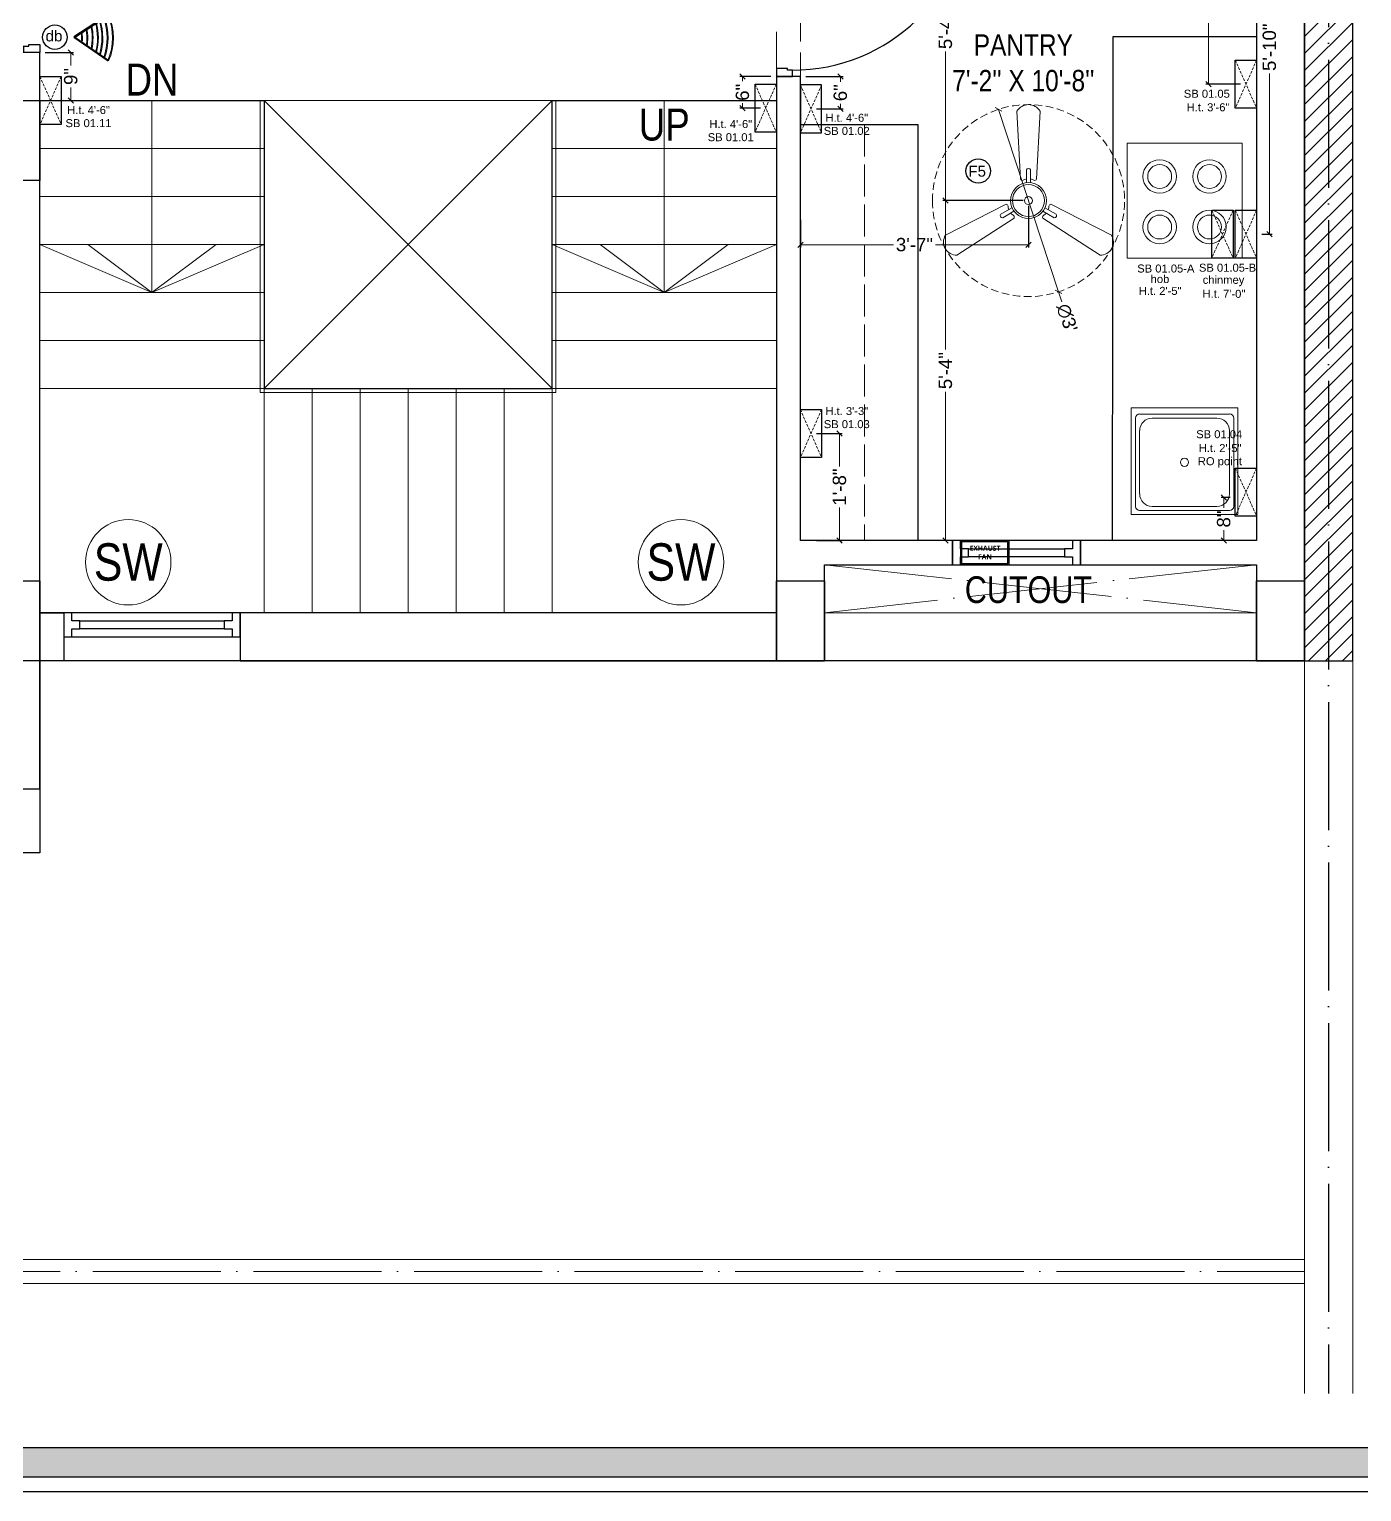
# Model space of a CAD drawing. Header units: millimetres. Extents: x 56222 to 3066687, y -650199 to -121287.
# Drawn here: x 131036.7 to 131286.4, y -182937 to -182662.8 of the extents above; entities that cross this region are included whole.
import ezdxf

# ---------------------------------------------------------------- set-up
doc = ezdxf.new("R2010")
doc.units = ezdxf.units.MM
doc.header["$MEASUREMENT"] = 0
doc.header["$PDMODE"] = 35
for name, pattern in [('ACAD_ISO02W100', [15, 12, -3]), ('ACAD_ISO04W100', [30, 24, -3, 0, -3]), ('DASHED', [0.75, 0.5, -0.25]), ('DASHED2', [0.375, 0.25, -0.125])]:
    doc.linetypes.add(name, pattern=pattern)
doc.layers.get('Defpoints').update_dxf_attribs({"color": 220})
for name, color, linetype, lineweight in [('$TD_AUDIT_GENERATED_(A0BDF17)', 32, 'Continuous', 30), ('COLUMN', 1, 'Continuous', 30), ('dim05', 1, 'Continuous', 13), ('el', 7, 'Continuous', 20), ('ELEC-wires', 1, 'DASHED2', 13), ('Electrical', 84, 'Continuous', 30), ('FIRST FLOOR', 7, 'Continuous', 9), ('FIRST FLOOR ( TEXT )', 7, 'Continuous', 9), ('FIRST FLOOR_( PLine )_', 251, 'Continuous', 30), ('FIRST FLOOR_( STAIR )', 251, 'Continuous', 9), ('FURNITURE', 32, 'Continuous', 9), ('GROUND FLOOR', 7, 'Continuous', 9), ('GROUND FLOOR  ( DIM )', 7, 'Continuous', 9), ('GROUND FLOOR  ( HATCH )', 251, 'Continuous', 9), ('NAME PLATE', 7, 'Continuous', 25), ('wall', 7, 'Continuous', 30), ('X_PLOT', 1, 'Continuous', 9), ('XX~SLAB ( BEAM )~ ( DIM )', 7, 'Continuous', 9)]:
    doc.layers.add(name, color=color, linetype=linetype, lineweight=lineweight)
for name, color, linetype in [('AR DOOR', 40, 'Continuous'), ('AR ELE-5', 134, 'Continuous'), ('Labels and Texts', 8, 'Continuous'), ('str coll', 6, 'Continuous')]:
    doc.layers.add(name, color=color, linetype=linetype)
doc.layers.add('XX~SLAB ( PLINE )', color=251, linetype='Continuous', plot=False)
doc.styles.add('Arial', font='arial.ttf')
doc.styles.add("Cn_BT_0'-0", font='swissc.ttf')
doc.styles.add('Cn_BT_7', font='swissc.ttf', dxfattribs={"height": 7})
doc.styles.add('KATHA', font='swissc.ttf')
doc.styles.get("Standard").update_dxf_attribs({"font": 'arial.ttf', "height": 6})
doc.dimstyles.new('ISO-25', dxfattribs={"dimtxt": 2.5, "dimasz": 1, "dimexe": 0.5, "dimexo": 1, "dimtad": 0, "dimdec": 1, "dimlunit": 4, "dimtxsty": 'Standard', "dimblk": 'OBLIQUE', "dimcen": 2.5, "dimclrd": 1, "dimclre": 1, "dimclrt": 5, "dimadec": 0, "dimazin": 0, "dimtfac": 1, "dimtdec": 1, "dimtmove": 0, "dimatfit": 3, "dimfxl": 1, "dimlwd": -1, "dimarcsym": 0})

# ---------------------------------------------------------------- blocks, each defined once
blk = doc.blocks.new('LAYOUT FILE')
at = {"layer": 'NAME PLATE', "true_color": 0xd39e00}
h = blk.add_hatch(color=42, dxfattribs=at)
h.paths.add_polyline_path([(3346889.83, -513806.18), (3346889.83, -514260.7), (3347535.56, -514260.7), (3347535.56, -513806.18)])
h.paths.add_polyline_path([(3346894.36, -513810.71), (3347531.03, -513810.71), (3347531.03, -514256.17), (3346894.36, -514256.17)], flags=16)
at = {"layer": 'NAME PLATE', "color": 42, "true_color": 0xd39e00}
for points in [[(3346887.56, -513803.91), (3347537.83, -513803.91), (3347537.83, -514262.96), (3346887.56, -514262.96)], [(3346889.83, -513806.18), (3347535.56, -513806.18), (3347535.56, -514260.7), (3346889.83, -514260.7)], [(3346894.36, -513810.71), (3347531.03, -513810.71), (3347531.03, -514256.17), (3346894.36, -514256.17)]]:
    blk.add_lwpolyline(points, close=True, dxfattribs=at)
blk = doc.blocks.new('*U18')
for points in [[(0, 0), (0, 1120), (-30, 1120), (-30, 0)], [(40, 0), (0, 0), (0, -30), (-10, -30), (-10, -100), (40, -100)], [(-1160, 0), (-1120, 0), (-1120, -30), (-1110, -30), (-1110, -100), (-1160, -100)]]:
    blk.add_lwpolyline(points, close=True)
at = {"layer": 'AR ELE-5', "linetype": 'ByBlock', "ltscale": 15}
blk.add_arc((1.6, -0.7), 1121.6, 92.37301, 179.96526, dxfattribs=at)
blk = doc.blocks.new('*U19')
for points in [[(-1160, 0), (-1120, 0), (-1120, 30), (-1110, 30), (-1110, 100), (-1160, 100)], [(40, 0), (0, 0), (0, 30), (-10, 30), (-10, 100), (40, 100)], [(0, 0), (0, -1120), (-30, -1120), (-30, 0)]]:
    blk.add_lwpolyline(points, close=True)
at = {"layer": 'AR ELE-5', "linetype": 'ByBlock', "ltscale": 15}
blk.add_arc((1.6, 0.7), 1121.6, 180.03474, 267.62699, dxfattribs=at)
blk = doc.blocks.new("SINK 20'' X 20''")
at = {"layer": 'FURNITURE'}
for p, q in [((3351628.98, -518299.55), (3351628.98, -518283)), ((3351629.75, -518282.23), (3351646.6, -518282.23)), ((3351632.08, -518283), (3351644.24, -518283)), ((3351647.38, -518283), (3351647.38, -518299.55)), ((3351629.75, -518297.22), (3351629.75, -518285.33)), ((3351646.57, -518285.33), (3351646.57, -518297.22)), ((3351646.6, -518300.32), (3351629.75, -518300.32)), ((3351644.24, -518299.55), (3351632.08, -518299.55))]:
    blk.add_line(p, q, dxfattribs=at)
blk.add_lwpolyline([(3351648.16, -518281.09), (3351628.16, -518281.09), (3351628.16, -518301.09), (3351648.16, -518301.09)], close=True, dxfattribs=at)
blk.add_circle((3351638.16, -518291.28), 0.762, dxfattribs=at)
for centre, radius, start, end in [((3351629.75, -518283), 0.775, 90, 180), ((3351632.08, -518285.33), 2.32, 90, 180), ((3351644.24, -518285.33), 2.32, 0, 90), ((3351646.6, -518283), 0.775, 0, 90), ((3351632.08, -518297.22), 2.32, 180, 270), ((3351644.24, -518297.22), 2.32, 270, 0), ((3351629.75, -518299.55), 0.775, 180, 270), ((3351646.6, -518299.55), 0.775, 270, 0)]:
    blk.add_arc(centre, radius, start, end, dxfattribs=at)
blk = doc.blocks.new('sf sfs')
at = {"layer": 'FURNITURE'}
blk.add_line((3348685.97, -514612.12), (3348664.42, -514612.12), dxfattribs=at)
blk.add_lwpolyline([(3348664.42, -514612.12), (3348664.42, -514590.57), (3348685.97, -514590.57), (3348685.97, -514612.12)], dxfattribs=at)
for centre, radius in [((3348670.49, -514596.83), 3.14), ((3348670.49, -514596.83), 2.24), ((3348679.82, -514596.83), 3.14), ((3348679.82, -514596.83), 2.24), ((3348670.49, -514606.3), 3.14), ((3348670.49, -514606.3), 2.24), ((3348679.82, -514606.3), 3.14), ((3348679.82, -514606.3), 2.24)]:
    blk.add_circle(centre, radius, dxfattribs=at)
blk = doc.blocks.new('6616')
at = {"color": 242, "linetype": 'DASHED', "true_color": 0xcd2027}
for p, q in [((386784.79, -36915.77), (386775.78, -36911.78)), ((386784.79, -36911.78), (386775.78, -36915.77))]:
    blk.add_line(p, q, dxfattribs=at)
at = {"layer": 'ELEC-wires', "color": 5, "linetype": 'ByBlock', "lineweight": 30, "ltscale": 4}
blk.add_lwpolyline([(386775.78, -36911.78), (386784.79, -36911.78), (386784.79, -36915.77), (386775.78, -36915.77)], close=True, dxfattribs=at)
blk = doc.blocks.new('_Oblique')
at = {"layer": 'wall', "color": 0, "lineweight": -2}
blk.add_line((-0.5, -0.5), (0.5, 0.5), dxfattribs=at)
blk = doc.blocks.new('*D222')
at = {"layer": 'Defpoints', "color": 0, "lineweight": 30, "transparency": 16777216}
for p in [(131266.66, -182631.18), (131266.66, -182701.22), (131269.06, -182701.22)]:
    blk.add_point(p, dxfattribs=at)
at = {"layer": 'dim05', "color": 1, "linetype": 'Continuous', "lineweight": -2, "transparency": 16777216}
for p, q in [((131267.66, -182631.18), (131269.56, -182631.18)), ((131267.66, -182701.22), (131269.56, -182701.22))]:
    blk.add_line(p, q, dxfattribs=at)
at = {"layer": 'dim05', "color": 1, "linetype": 'Continuous', "transparency": 16777216}
for p, q in [((131269.06, -182631.18), (131269.06, -182661.28)), ((131269.06, -182701.22), (131269.06, -182671.12))]:
    blk.add_line(p, q, dxfattribs=at)
at = {"layer": 'dim05', "color": 1, "transparency": 16777216}
for p, rotation in [((131269.06, -182631.18), 90), ((131269.06, -182701.22), 270)]:
    blk.add_blockref('_Oblique', p, dxfattribs=dict(at, rotation=rotation))
at = {"layer": 'dim05', "color": 5, "lineweight": 25, "transparency": 16777216, "insert": (131269.06, -182666.2), "char_height": 2.5, "attachment_point": 5, "rotation": 90, "style": 'Arial'}
blk.add_mtext('5\'-10"', dxfattribs=at)
blk = doc.blocks.new('*D223')
at = {"layer": 'Defpoints', "color": 0, "lineweight": 30, "transparency": 16777216}
for p in [(131262.68, -182750.57), (131260.5, -182758.68), (131262.68, -182758.68)]:
    blk.add_point(p, dxfattribs=at)
at = {"layer": 'dim05', "color": 1, "linetype": 'Continuous', "lineweight": -2, "transparency": 16777216}
for p, q in [((131261.68, -182750.57), (131260, -182750.57)), ((131261.68, -182758.68), (131260, -182758.68))]:
    blk.add_line(p, q, dxfattribs=at)
at = {"layer": 'dim05', "color": 1, "linetype": 'Continuous', "transparency": 16777216}
for p, q in [((131260.5, -182750.57), (131260.5, -182752.56)), ((131260.5, -182758.68), (131260.5, -182756.69))]:
    blk.add_line(p, q, dxfattribs=at)
at = {"layer": 'dim05', "color": 1, "transparency": 16777216}
for p, rotation in [((131260.5, -182750.57), 90), ((131260.5, -182758.68), 270)]:
    blk.add_blockref('_Oblique', p, dxfattribs=dict(at, rotation=rotation))
at = {"layer": 'dim05', "color": 5, "lineweight": 25, "transparency": 16777216, "insert": (131260.5, -182754.63), "char_height": 2.5, "attachment_point": 5, "rotation": 90, "style": 'Arial'}
blk.add_mtext('8"', dxfattribs=at)
blk = doc.blocks.new('A$C1B9B2090')
at = {"layer": 'Electrical', "ltscale": 10}
blk.add_line((0, 4.97), (10.08, 4.97), dxfattribs=at)
at = {"layer": 'Electrical', "ltscale": 2}
for points in [[(0, 0), (10.08, 0), (10.08, 4.97), (0, 4.97)], [(0.25, 0.25), (9.83, 0.25), (9.83, 4.72), (0.25, 4.72)]]:
    blk.add_lwpolyline(points, close=True, dxfattribs=at)
at = {"layer": 'Electrical', "ltscale": 2, "insert": (1.5, 3.92), "char_height": 1.05, "width": 7.1646, "attachment_point": 1}
blk.add_mtext('\\pxqc;{\\fMalgun Gothic|b1|i0|c0|p34;\\W5.565;\\C0;\\W1;EXHAUST \\P\\W7.7995;\\W1;FAN}', dxfattribs=at)
blk = doc.blocks.new('*D224')
at = {"layer": 'Defpoints', "color": 0, "lineweight": 30, "transparency": 16777216}
for p in [(131183.16, -182738.59), (131183.16, -182758.68), (131188.49, -182758.68)]:
    blk.add_point(p, dxfattribs=at)
at = {"layer": 'dim05', "color": 1, "linetype": 'Continuous', "lineweight": -2, "transparency": 16777216}
for p, q in [((131184.16, -182738.59), (131188.99, -182738.59)), ((131184.16, -182758.68), (131188.99, -182758.68))]:
    blk.add_line(p, q, dxfattribs=at)
at = {"layer": 'dim05', "color": 1, "linetype": 'Continuous', "transparency": 16777216}
for p, q in [((131188.49, -182738.59), (131188.49, -182744.81)), ((131188.49, -182758.68), (131188.49, -182752.47))]:
    blk.add_line(p, q, dxfattribs=at)
at = {"layer": 'dim05', "color": 1, "transparency": 16777216}
for p, rotation in [((131188.49, -182738.59), 90), ((131188.49, -182758.68), 270)]:
    blk.add_blockref('_Oblique', p, dxfattribs=dict(at, rotation=rotation))
at = {"layer": 'dim05', "color": 5, "lineweight": 25, "transparency": 16777216, "insert": (131188.49, -182748.64), "char_height": 2.5, "attachment_point": 5, "rotation": 90, "style": 'Arial'}
blk.add_mtext('1\'-8"', dxfattribs=at)
blk = doc.blocks.new('*D193')
at = {"layer": 'Defpoints', "color": 0, "lineweight": 30, "transparency": 16777216}
for p in [(131038.66, -182667.18), (131040.66, -182676.18), (131044.44, -182676.18)]:
    blk.add_point(p, dxfattribs=at)
at = {"layer": 'dim05', "color": 1, "linetype": 'Continuous', "lineweight": -2, "transparency": 16777216}
for p, q in [((131039.66, -182667.18), (131044.94, -182667.18)), ((131041.66, -182676.18), (131044.94, -182676.18))]:
    blk.add_line(p, q, dxfattribs=at)
at = {"layer": 'dim05', "color": 1, "linetype": 'Continuous', "transparency": 16777216}
for p, q in [((131044.44, -182667.18), (131044.44, -182669.62)), ((131044.44, -182676.18), (131044.44, -182673.75))]:
    blk.add_line(p, q, dxfattribs=at)
at = {"layer": 'dim05', "color": 1, "transparency": 16777216}
for p, rotation in [((131044.44, -182667.18), 90), ((131044.44, -182676.18), 270)]:
    blk.add_blockref('_Oblique', p, dxfattribs=dict(at, rotation=rotation))
at = {"layer": 'dim05', "color": 5, "lineweight": 25, "transparency": 16777216, "insert": (131044.44, -182671.68), "char_height": 2.5, "attachment_point": 5, "rotation": 90, "style": 'Arial'}
blk.add_mtext('9"', dxfattribs=at)
blk = doc.blocks.new('*D200')
at = {"layer": 'Defpoints', "color": 0, "lineweight": 30, "transparency": 16777216}
for p in [(131176.66, -182671.68), (131170.31, -182677.59), (131174.67, -182677.59)]:
    blk.add_point(p, dxfattribs=at)
at = {"layer": 'dim05', "color": 1, "linetype": 'Continuous', "lineweight": -2, "transparency": 16777216}
for p, q in [((131175.66, -182671.68), (131169.81, -182671.68)), ((131173.67, -182677.59), (131169.81, -182677.59))]:
    blk.add_line(p, q, dxfattribs=at)
at = {"layer": 'dim05', "color": 1, "linetype": 'Continuous', "transparency": 16777216}
for p, q in [((131170.31, -182671.68), (131170.31, -182672.57)), ((131170.31, -182677.59), (131170.31, -182676.7))]:
    blk.add_line(p, q, dxfattribs=at)
at = {"layer": 'dim05', "color": 1, "transparency": 16777216}
for p, rotation in [((131170.31, -182671.68), 90), ((131170.31, -182677.59), 270)]:
    blk.add_blockref('_Oblique', p, dxfattribs=dict(at, rotation=rotation))
at = {"layer": 'dim05', "color": 5, "lineweight": 25, "transparency": 16777216, "insert": (131170.31, -182674.64), "char_height": 2.5, "attachment_point": 5, "rotation": 90, "style": 'Arial'}
blk.add_mtext('6"', dxfattribs=at)
blk = doc.blocks.new('*D201')
at = {"layer": 'Defpoints', "color": 0, "lineweight": 30, "transparency": 16777216}
for p in [(131181.16, -182671.68), (131183.16, -182677.75), (131188.66, -182677.75)]:
    blk.add_point(p, dxfattribs=at)
at = {"layer": 'dim05', "color": 1, "linetype": 'Continuous', "lineweight": -2, "transparency": 16777216}
for p, q in [((131182.16, -182671.68), (131189.16, -182671.68)), ((131184.16, -182677.75), (131189.16, -182677.75))]:
    blk.add_line(p, q, dxfattribs=at)
at = {"layer": 'dim05', "color": 1, "linetype": 'Continuous', "transparency": 16777216}
for p, q in [((131188.66, -182671.68), (131188.66, -182672.65)), ((131188.66, -182677.75), (131188.66, -182676.79))]:
    blk.add_line(p, q, dxfattribs=at)
at = {"layer": 'dim05', "color": 1, "transparency": 16777216}
for p, rotation in [((131188.66, -182671.68), 90), ((131188.66, -182677.75), 270)]:
    blk.add_blockref('_Oblique', p, dxfattribs=dict(at, rotation=rotation))
at = {"layer": 'dim05', "color": 5, "lineweight": 25, "transparency": 16777216, "insert": (131188.66, -182674.72), "char_height": 2.5, "attachment_point": 5, "rotation": 90, "style": 'Arial'}
blk.add_mtext('6"', dxfattribs=at)
blk = doc.blocks.new('*D202')
at = {"layer": 'Defpoints', "color": 0, "lineweight": 30, "transparency": 16777216}
for p in [(131257.64, -182631.18), (131264.84, -182631.18), (131264.67, -182673.1)]:
    blk.add_point(p, dxfattribs=at)
at = {"layer": 'dim05', "color": 1, "linetype": 'Continuous', "lineweight": -2, "transparency": 16777216}
for p, q in [((131263.84, -182631.18), (131257.14, -182631.18)), ((131263.67, -182673.1), (131257.14, -182673.1))]:
    blk.add_line(p, q, dxfattribs=at)
at = {"layer": 'dim05', "color": 1, "linetype": 'Continuous', "transparency": 16777216}
for p, q in [((131257.64, -182631.18), (131257.64, -182648.2)), ((131257.64, -182673.1), (131257.64, -182656.09))]:
    blk.add_line(p, q, dxfattribs=at)
at = {"layer": 'dim05', "color": 1, "transparency": 16777216}
for p, rotation in [((131257.64, -182631.18), 90), ((131257.64, -182673.1), 270)]:
    blk.add_blockref('_Oblique', p, dxfattribs=dict(at, rotation=rotation))
at = {"layer": 'dim05', "color": 5, "lineweight": 25, "transparency": 16777216, "insert": (131257.64, -182652.14), "char_height": 2.5, "attachment_point": 5, "rotation": 90, "style": 'Arial'}
blk.add_mtext('3\'-6"', dxfattribs=at)
blk = doc.blocks.new('WIFI')
at = {"layer": '$TD_AUDIT_GENERATED_(A0BDF17)', "lineweight": 13, "true_color": 0xc7c8ca}
h = blk.add_hatch(color=9, dxfattribs=at)
h.dxf.hatch_style = 1
h.paths.add_polyline_path([(3320075.15, -510037.5), (3320075.24, -510037.64, -0.206837), (3320083.72, -510037.64), (3320083.82, -510037.5, 0.208331)])
h.paths.add_polyline_path([(3320075.66, -510038.29), (3320075.76, -510038.44, -0.179121), (3320083.18, -510038.42), (3320083.28, -510038.28, 0.181041)])
h.paths.add_polyline_path([(3320076.19, -510039.11), (3320076.29, -510039.25, -0.151306), (3320082.61, -510039.23), (3320082.71, -510039.09, 0.153663)])
h.paths.add_polyline_path([(3320076.65, -510039.81), (3320076.74, -510039.95, -0.127939), (3320082.13, -510039.93), (3320082.23, -510039.78, 0.130675)])
h.paths.add_polyline_path([(3320077.21, -510040.67), (3320077.31, -510040.82, -0.099586), (3320081.53, -510040.79), (3320081.63, -510040.64, 0.102799)])
h.paths.add_polyline_path([(3320077.79, -510041.56), (3320077.89, -510041.71, -0.070714), (3320080.9, -510041.69), (3320081.01, -510041.54, 0.074439)])
h.paths.add_polyline_path([(3320080.36, -510042.46, 0.045415), (3320078.39, -510042.48), (3320078.5, -510042.64, -0.041129), (3320080.25, -510042.62)])
at = {"layer": '$TD_AUDIT_GENERATED_(A0BDF17)', "color": 5, "lineweight": 53}
for q in [(3320075.15, -510037.5), (3320083.82, -510037.5)]:
    blk.add_line((3320079.34, -510043.93), q, dxfattribs=at)
at = {"layer": '$TD_AUDIT_GENERATED_(A0BDF17)', "lineweight": 13}
for centre, radius, start, end in [((3320079.48, -510047.46), 10.86, 66.4636, 113.5364), ((3320079.48, -510048.46), 10.86, 69.5551, 110.602), ((3320079.48, -510048.46), 10.69, 69.7839, 110.4045), ((3320079.48, -510049.45), 10.86, 72.6901, 107.6338), ((3320079.48, -510049.45), 10.69, 72.9716, 107.3874), ((3320079.48, -510050.29), 10.86, 75.3462, 105.1259), ((3320079.48, -510051.29), 10.86, 78.5929, 102.0702), ((3320079.48, -510051.29), 10.69, 78.9794, 101.7278), ((3320079.48, -510052.28), 10.86, 81.9217, 98.9505), ((3320079.48, -510052.28), 10.69, 82.3715, 98.5509), ((3320079.48, -510053.28), 10.86, 85.3513, 95.7524), ((3320079.48, -510053.28), 10.69, 85.8705, 95.2913)]:
    blk.add_arc(centre, radius, start, end, dxfattribs=at)
at = {"layer": '$TD_AUDIT_GENERATED_(A0BDF17)', "color": 252, "lineweight": 13, "true_color": 0x939598}
blk.add_arc((3320079.48, -510047.46), 10.69, 66.6419, 113.3863, dxfattribs=at)
at = {"layer": 'Labels and Texts', "lineweight": 13}
blk.add_arc((3320079.48, -510050.29), 10.69, 75.6739, 104.837, dxfattribs=at)
blk = doc.blocks.new('fan')
at = {"layer": 'Electrical', "lineweight": 15, "ltscale": 20}
for p, q in [((3300835.29, -509900.78), (3300836.47, -509923.43)), ((3300841.81, -509923.43), (3300842.99, -509900.78)), ((3300838.47, -509924.57), (3300838.47, -509920.25)), ((3300839.81, -509920.28), (3300839.81, -509924.57)), ((3300831.66, -509931.77), (3300811.45, -509942.07)), ((3300829.93, -509935.08), (3300833.64, -509932.93)), ((3300834.31, -509934.09), (3300830.57, -509936.25)), ((3300847.68, -509936.23), (3300843.97, -509934.09)), ((3300844.64, -509932.93), (3300848.38, -509935.09)), ((3300866.83, -509942.07), (3300846.62, -509931.77)), ((3300815.3, -509948.74), (3300834.33, -509936.39)), ((3300843.95, -509936.39), (3300862.98, -509948.74))]:
    blk.add_line(p, q, dxfattribs=at)
at = {"layer": 'Electrical', "linetype": 'DASHED', "lineweight": 15, "ltscale": 5}
blk.add_circle((3300839.14, -509930.53), 32, dxfattribs=at)
at = {"layer": 'Electrical', "lineweight": 15, "ltscale": 20}
for centre, major_axis, start_param, end_param in [((3300839.14, -509902.94), (3.12, 3.12), -0.272136, 1.842967), ((3300839.13, -509920.5), (0.501, 0.501), -0.465536, 1.983618), ((3300839.14, -509930.53), (4.24, -4.24), 3.14161, 9.424795), ((3300839.14, -509930.53), (3.77, -3.77), 1.749190548672175e-05, 6.283202799085073), ((3300837.1, -509923.08), (0.51, 0.51), 2.863014, 4.257784), ((3300839.14, -509926.42), (2.27, -2.27), 2.565057, 2.951308), ((3300839.14, -509926.42), (2.27, 2.27), 0.19032, 0.57657), ((3300841.18, -509923.08), (0.51, -0.51), 5.167028, 6.561799), ((3300839.14, -509930.53), (0.943, 0.943), 1.570814, 7.853999), ((3300830.46, -509935.55), (0.501, -0.501), 3.199655, 5.648809), ((3300831.67, -509932.49), (0.51, -0.51), 0.978238, 2.373008), ((3300835.59, -509932.58), (2.27, -2.27), 3.855511, 4.241762), ((3300835.59, -509932.58), (2.27, -2.27), 4.659452, 5.045703), ((3300842.69, -509932.58), (2.27, 2.27), 4.37911, 4.765361), ((3300842.69, -509932.58), (2.27, 2.27), 5.183051, 5.569301), ((3300846.61, -509932.49), (0.51, -0.51), 2.339416, 3.734186), ((3300847.83, -509935.54), (0.501, 0.501), 3.723254, 6.172408), ((3300833.71, -509936.02), (0.51, 0.51), -1.325776, 0.068994), ((3300844.57, -509936.02), (0.51, -0.51), 3.072633, 4.467404), ((3300815.25, -509944.32), (3.12, -3.12), 3.393055, 5.508159), ((3300863.03, -509944.32), (3.12, -3.12), 5.48745, 7.602554)]:
    blk.add_ellipse(centre, major_axis=major_axis, ratio=1, start_param=start_param, end_param=end_param, dxfattribs=at)
blk = doc.blocks.new('*D207')
at = {"layer": 'Defpoints', "color": 0, "lineweight": 30, "transparency": 16777216}
for p in [(131208.35, -182631.18), (131223.91, -182631.18), (131223.91, -182694.93)]:
    blk.add_point(p, dxfattribs=at)
at = {"layer": 'dim05', "color": 1, "linetype": 'Continuous', "lineweight": -2, "transparency": 16777216}
for p, q in [((131222.91, -182631.18), (131207.85, -182631.18)), ((131222.91, -182694.93), (131207.85, -182694.93))]:
    blk.add_line(p, q, dxfattribs=at)
at = {"layer": 'dim05', "color": 1, "linetype": 'Continuous', "transparency": 16777216}
for p, q in [((131208.35, -182631.18), (131208.35, -182659.11)), ((131208.35, -182694.93), (131208.35, -182667.01))]:
    blk.add_line(p, q, dxfattribs=at)
at = {"layer": 'dim05', "color": 1, "transparency": 16777216}
for p, rotation in [((131208.35, -182631.18), 90), ((131208.35, -182694.93), 270)]:
    blk.add_blockref('_Oblique', p, dxfattribs=dict(at, rotation=rotation))
at = {"layer": 'dim05', "color": 5, "lineweight": 25, "transparency": 16777216, "insert": (131208.35, -182663.06), "char_height": 2.5, "attachment_point": 5, "rotation": 90, "style": 'Arial'}
blk.add_mtext('5\'-4"', dxfattribs=at)
blk = doc.blocks.new('*D208')
at = {"layer": 'Defpoints', "color": 0, "lineweight": 30, "transparency": 16777216}
for p in [(131223.91, -182694.93), (131208.35, -182758.68), (131225.39, -182758.68)]:
    blk.add_point(p, dxfattribs=at)
at = {"layer": 'dim05', "color": 1, "linetype": 'Continuous', "lineweight": -2, "transparency": 16777216}
for p, q in [((131222.91, -182694.93), (131207.85, -182694.93)), ((131224.39, -182758.68), (131207.85, -182758.68))]:
    blk.add_line(p, q, dxfattribs=at)
at = {"layer": 'dim05', "color": 1, "linetype": 'Continuous', "transparency": 16777216}
for p, q in [((131208.35, -182694.93), (131208.35, -182722.86)), ((131208.35, -182758.68), (131208.35, -182730.76))]:
    blk.add_line(p, q, dxfattribs=at)
at = {"layer": 'dim05', "color": 1, "transparency": 16777216}
for p, rotation in [((131208.35, -182694.93), 90), ((131208.35, -182758.68), 270)]:
    blk.add_blockref('_Oblique', p, dxfattribs=dict(at, rotation=rotation))
at = {"layer": 'dim05', "color": 5, "lineweight": 25, "transparency": 16777216, "insert": (131208.35, -182726.81), "char_height": 2.5, "attachment_point": 5, "rotation": 90, "style": 'Arial'}
blk.add_mtext('5\'-4"', dxfattribs=at)
blk = doc.blocks.new('*D209')
at = {"layer": 'Defpoints', "color": 0, "lineweight": 30, "transparency": 16777216}
for p in [(131223.91, -182694.93), (131181.16, -182697.54), (131181.16, -182703.2)]:
    blk.add_point(p, dxfattribs=at)
at = {"layer": 'dim05', "color": 1, "linetype": 'Continuous', "lineweight": -2, "transparency": 16777216}
for p, q in [((131223.91, -182695.93), (131223.91, -182703.7)), ((131181.16, -182698.54), (131181.16, -182703.7))]:
    blk.add_line(p, q, dxfattribs=at)
at = {"layer": 'dim05', "color": 1, "linetype": 'Continuous', "transparency": 16777216}
for p, q in [((131181.16, -182703.2), (131198.59, -182703.2)), ((131223.91, -182703.2), (131206.49, -182703.2))]:
    blk.add_line(p, q, dxfattribs=at)
at = {"layer": 'dim05', "color": 1, "transparency": 16777216, "rotation": 180}
blk.add_blockref('_Oblique', (131181.16, -182703.2), dxfattribs=at)
at = {"layer": 'dim05', "color": 1, "transparency": 16777216}
blk.add_blockref('_Oblique', (131223.91, -182703.2), dxfattribs=at)
at = {"layer": 'dim05', "color": 5, "lineweight": 25, "transparency": 16777216, "insert": (131202.54, -182703.2), "char_height": 2.5, "attachment_point": 5, "style": 'Arial'}
blk.add_mtext('3\'-7"', dxfattribs=at)
blk = doc.blocks.new('*D212')
at = {"layer": 'Defpoints', "color": 0, "lineweight": 30, "transparency": 16777216}
for p in [(131218.31, -182677.83), (131229.52, -182712.04)]:
    blk.add_point(p, dxfattribs=at)
at = {"layer": 'dim05', "color": 1, "linetype": 'Continuous', "transparency": 16777216}
for p in [(131218.31, -182677.83), (131230.14, -182713.94)]:
    blk.add_line(p, (131229.52, -182712.04), dxfattribs=at)
at = {"layer": 'dim05', "color": 1, "transparency": 16777216}
for p, rotation in [((131218.31, -182677.83), 288.1497433961062), ((131229.52, -182712.04), 108.1497433961062)]:
    blk.add_blockref('_Oblique', p, dxfattribs=dict(at, rotation=rotation))
at = {"layer": 'dim05', "color": 5, "lineweight": 25, "transparency": 16777216, "insert": (131231.12, -182716.92), "char_height": 2.5, "attachment_point": 5, "rotation": 288.1497, "style": 'Arial'}
blk.add_mtext("∅3'", dxfattribs=at)

msp = doc.modelspace()

# ---------------------------------------------------------------- hatches: boundary and pattern name
at = {"layer": 'GROUND FLOOR  ( HATCH )'}
h = msp.add_hatch(dxfattribs=at)
h.set_pattern_fill('ANSI31', color=6, scale=18, style=0)
h.set_pattern_definition([(45, (14743.978, -20168.0095), (-1.590990258, 1.590990258), [])])
h.paths.add_polyline_path([(131284.664, -182437.684), (131275.664, -182437.684), (131275.664, -182781.184), (131284.664, -182781.184)])

# ---------------------------------------------------------------- linework, layer by layer
at = {"layer": 'COLUMN'}
for points in [[(131029.664, -182676.184), (131038.664, -182676.184), (131038.664, -182691.184), (131029.664, -182691.184)], [(131029.664, -182766.184), (131038.664, -182766.184), (131038.664, -182781.184), (131029.664, -182781.184)], [(131176.664, -182766.184), (131185.664, -182766.184), (131185.664, -182781.184), (131176.664, -182781.184)], [(131266.664, -182766.184), (131275.664, -182766.184), (131275.664, -182781.184), (131266.664, -182781.184)]]:
    msp.add_lwpolyline(points, close=True, dxfattribs=at)
at = {"layer": 'FIRST FLOOR'}
for p, q in [((131275.664, -182470.684), (131275.664, -182781.184)), ((131266.664, -182631.184), (131266.664, -182758.684)), ((131038.664, -182805.184), (131038.664, -182667.184)), ((131176.664, -182671.684), (131181.164, -182671.684)), ((131176.664, -182673.184), (131176.664, -182781.184)), ((131181.164, -182673.184), (131181.164, -182758.684)), ((131038.664, -182691.184), (131034.164, -182691.184)), ((131181.164, -182758.684), (131266.664, -182758.684)), ((131209.659, -182763.184), (131209.659, -182758.684)), ((131209.659, -182763.184), (131209.659, -182758.684)), ((131233.659, -182758.684), (131233.659, -182763.184)), ((131209.659, -182763.184), (131266.664, -182763.184)), ((131266.664, -182763.184), (131266.664, -182781.184)), ((131176.664, -182772.184), (131038.664, -182772.184)), ((131076.164, -182772.184), (131076.164, -182781.184)), ((131266.664, -182772.184), (131185.664, -182772.184)), ((131275.664, -182781.184), (131029.664, -182781.184))]:
    msp.add_line(p, q, dxfattribs=at)
at = {"layer": 'FIRST FLOOR', "linetype": 'ACAD_ISO02W100', "ltscale": 0.7}
msp.add_lwpolyline([(131181.164, -182671.684), (131176.664, -182671.684), (131176.664, -182635.684), (131181.164, -182635.684)], close=True, dxfattribs=at)
at = {"layer": 'FIRST FLOOR_( PLine )_'}
for points in [[(131275.664, -182470.684), (131230.664, -182470.684), (131230.664, -182475.184), (131266.664, -182475.184), (131266.664, -182626.684), (131176.664, -182626.684), (131176.664, -182631.184), (131266.664, -182631.184), (131266.664, -182758.684), (131233.659, -182758.684), (131233.659, -182763.184), (131266.664, -182763.184), (131266.664, -182781.184), (131275.664, -182781.184)], [(131038.664, -182667.184), (131034.164, -182667.184), (131034.164, -182740.684), (131013.164, -182740.684), (131013.164, -182745.184), (131034.164, -182745.184), (131034.164, -182805.184), (131038.664, -182805.184)], [(131181.164, -182671.684), (131176.664, -182671.684), (131176.664, -182781.184), (131181.164, -182781.184), (131185.664, -182781.184), (131185.664, -182763.184), (131209.659, -182763.184), (131209.659, -182758.684), (131181.164, -182758.684)], [(131038.664, -182772.184), (131043.164, -182772.184), (131043.164, -182781.184), (131038.664, -182781.184)], [(131176.664, -182772.184), (131076.164, -182772.184), (131076.164, -182776.684), (131076.164, -182781.184), (131176.664, -182781.184)]]:
    msp.add_lwpolyline(points, close=True, dxfattribs=at)
at = {"layer": 'FIRST FLOOR_( STAIR )'}
for p, q in [((131080.664, -182676.184), (131038.664, -182676.184)), ((131080.664, -182676.184), (131080.664, -182772.184)), ((131176.664, -182676.184), (131134.664, -182676.184)), ((131134.664, -182676.184), (131134.664, -182772.184)), ((131080.664, -182685.184), (131038.664, -182685.184)), ((131176.664, -182685.184), (131134.664, -182685.184)), ((131080.664, -182694.184), (131038.664, -182694.184)), ((131176.664, -182694.184), (131134.664, -182694.184)), ((131080.664, -182703.184), (131038.664, -182703.184)), ((131176.664, -182703.184), (131134.664, -182703.184)), ((131080.664, -182712.184), (131038.664, -182712.184)), ((131176.664, -182712.184), (131134.664, -182712.184)), ((131080.664, -182721.184), (131038.664, -182721.184)), ((131176.664, -182721.184), (131134.664, -182721.184)), ((131176.664, -182730.184), (131038.664, -182730.184)), ((131089.664, -182730.184), (131089.664, -182772.184)), ((131098.664, -182730.184), (131098.664, -182772.184)), ((131107.664, -182730.184), (131107.664, -182772.184)), ((131116.664, -182730.184), (131116.664, -182772.184)), ((131125.664, -182730.184), (131125.664, -182772.184))]:
    msp.add_line(p, q, dxfattribs=at)
for points in [[(131059.664, -182712.184), (131080.664, -182703.184), (131071.664, -182703.184), (131059.664, -182712.184), (131038.664, -182703.184), (131047.664, -182703.184), (131059.664, -182712.184), (131059.664, -182676.184)], [(131155.664, -182712.184), (131176.664, -182703.184), (131167.664, -182703.184), (131155.664, -182712.184), (131134.664, -182703.184), (131143.664, -182703.184), (131155.664, -182712.184), (131155.664, -182676.184)]]:
    msp.add_lwpolyline(points, dxfattribs=at)
msp.add_lwpolyline([(131079.964, -182676.184), (131080.664, -182676.184), (131080.664, -182730.184), (131134.664, -182730.184), (131134.664, -182676.184), (131135.364, -182676.184), (131135.364, -182730.884), (131079.964, -182730.884), (131079.964, -182676.184)], close=True, dxfattribs=at)
at = {"layer": 'FURNITURE', "lineweight": 30}
for p, q in [((131239.63, -182758.684), (131239.792, -182664.184)), ((131239.792, -182664.184), (131266.665, -182664.184)), ((131181.164, -182680.684), (131203.164, -182680.684)), ((131203.164, -182680.684), (131203.164, -182758.684))]:
    msp.add_line(p, q, dxfattribs=at)
at = {"layer": 'FURNITURE', "linetype": 'ACAD_ISO02W100', "ltscale": 0.5}
msp.add_line((131193.164, -182680.684), (131193.164, -182758.684), dxfattribs=at)
at = {"layer": 'FURNITURE', "color": 1, "lineweight": 30, "ltscale": 4}
for centre in [(131041.457, -182664.296), (131214.492, -182689.388)]:
    msp.add_circle(centre, 2.291, dxfattribs=at)
at = {"layer": 'GROUND FLOOR'}
for p, q in [((131275.664, -182397.635), (131275.664, -182918.568)), ((131284.664, -182397.635), (131284.664, -182918.568)), ((131275.664, -182781.184), (131275.664, -182918.568)), ((130779.914, -182893.434), (131275.664, -182893.434)), ((130775.414, -182897.934), (131275.664, -182897.934))]:
    msp.add_line(p, q, dxfattribs=at)
at = {"layer": 'GROUND FLOOR', "color": 1, "linetype": 'ACAD_ISO04W100'}
for p, q in [((131280.164, -182397.635), (131280.164, -182781.184)), ((131185.664, -182763.184), (131266.664, -182772.184)), ((131266.664, -182763.184), (131185.664, -182772.184))]:
    msp.add_line(p, q, dxfattribs=at)
msp.add_lwpolyline([(131275.664, -182433.184), (130777.664, -182433.184), (130777.664, -182895.684), (131275.664, -182895.684)], dxfattribs=at)
at = {"layer": 'GROUND FLOOR', "color": 6, "lineweight": 30}
msp.add_lwpolyline([(131284.664, -182437.684), (131275.664, -182437.684), (131275.664, -182781.184), (131284.664, -182781.184)], close=True, dxfattribs=at)
at = {"layer": 'GROUND FLOOR'}
msp.add_lwpolyline([(131080.664, -182676.184), (131080.664, -182730.184), (131134.664, -182730.184), (131134.664, -182676.184)], dxfattribs=at)
at = {"layer": 'GROUND FLOOR  ( DIM )', "color": 5}
for centre in [(131055.217, -182762.732), (131158.798, -182762.732)]:
    msp.add_circle(centre, 8, dxfattribs=at)
at = {"layer": 'X_PLOT', "linetype": 'ACAD_ISO04W100', "lineweight": 30}
msp.add_line((131280.164, -182397.635), (131280.164, -182918.568), dxfattribs=at)
at = {"layer": 'XX~SLAB ( BEAM )~ ( DIM )'}
for p, q in [((131080.664, -182676.184), (131134.664, -182676.184)), ((131080.664, -182676.184), (131134.664, -182730.184)), ((131080.664, -182730.184), (131134.664, -182676.184))]:
    msp.add_line(p, q, dxfattribs=at)
at = {"layer": 'XX~SLAB ( PLINE )'}
for points in [[(130870.664, -182470.684), (131275.664, -182470.684), (131275.664, -182781.184), (131266.664, -182781.184), (131246.859, -182781.184), (131206.522, -182781.184), (131181.164, -182781.184), (131038.664, -182781.184), (131038.664, -182817.184), (130870.664, -182817.184)], [(131038.664, -182676.184), (131080.664, -182676.184), (131080.664, -182730.184), (131134.664, -182730.184), (131134.664, -182676.184), (131176.664, -182676.184), (131176.664, -182772.184), (131038.664, -182772.184)], [(131233.659, -182758.684), (131232.159, -182758.684), (131232.159, -182760.184), (131230.659, -182760.184), (131230.659, -182761.684), (131212.659, -182761.684), (131212.659, -182760.184), (131211.159, -182760.184), (131211.159, -182758.684), (131209.659, -182758.684), (131209.659, -182763.184), (131211.159, -182763.184), (131211.159, -182761.684), (131212.659, -182761.684), (131212.659, -182760.184), (131230.659, -182760.184), (131230.659, -182761.684), (131232.159, -182761.684), (131232.159, -182763.184), (131233.659, -182763.184), (131233.659, -182758.684), (131209.659, -182758.684), (131209.659, -182763.184), (131233.659, -182763.184)], [(131076.164, -182772.184), (131074.664, -182772.184), (131074.664, -182773.684), (131073.164, -182773.684), (131073.164, -182775.184), (131046.164, -182775.184), (131046.164, -182773.684), (131044.664, -182773.684), (131044.664, -182772.184), (131043.164, -182772.184), (131043.164, -182776.684), (131044.664, -182776.684), (131044.664, -182775.184), (131046.164, -182775.184), (131046.164, -182773.684), (131073.164, -182773.684), (131073.164, -182775.184), (131074.664, -182775.184), (131074.664, -182776.684), (131076.164, -182776.684), (131076.164, -182772.184), (131043.164, -182772.184), (131043.164, -182776.684), (131076.164, -182776.684)]]:
    msp.add_lwpolyline(points, close=True, dxfattribs=at)

# ---------------------------------------------------------------- block references
at = {"color": 1, "lineweight": 35, "rotation": 270}
msp.add_blockref('WIFI', (641089.04, 3137415.053), dxfattribs=at)
at = {"lineweight": 35}
msp.add_blockref('sf sfs', (-3217421.993, 331906.41), dxfattribs=at)
at = {"xscale": 0.9052782660299882, "yscale": 0.9052782660299882, "zscale": 0.9052782660299882}
msp.add_blockref('A$C1B9B2090', (131211.159, -182763.183), dxfattribs=at)
at = {"layer": 'AR DOOR', "linetype": 'ByBlock', "lineweight": -2, "extrusion": (0, 0, -1), "xscale": -0.02999999999996949, "yscale": 0.02999999999996949, "zscale": -0.02999999999996949, "rotation": 270}
for name, p in [('*U18', (-131035.664, -182632.384)), ('*U19', (-131179.664, -182636.884))]:
    msp.add_blockref(name, p, dxfattribs=at)
at = {"layer": 'dim05', "color": 1, "lineweight": 35, "xscale": -0.5625052429282242, "yscale": 0.5625052429282242, "zscale": 0.5625052429282242}
msp.add_blockref('fan', (1987963.236, 104143.662), dxfattribs=at)
at = {"layer": 'el', "color": 1, "rotation": 90}
for p in [(94350.893, -569453.388), (94126.88, -569456.471), (94260.893, -569457.875), (94346.486, -569481.505), (94350.893, -569481.505), (94269.38, -569518.875), (94350.893, -569529.86)]:
    msp.add_blockref('6616', p, dxfattribs=at)
at = {"layer": 'el', "color": 1, "xscale": -1, "rotation": 270}
msp.add_blockref('6616', (168096.935, -569458.038), dxfattribs=at)
at = {"layer": 'NAME PLATE', "lineweight": 0, "xscale": 1.209046105522275, "yscale": 1.209046105522275, "zscale": 1.209046105522275}
msp.add_blockref('LAYOUT FILE', (-3915858.392, 438830.666, 0.126), dxfattribs=at)
at = {"layer": 'str coll', "lineweight": 5}
msp.add_blockref("SINK 20'' X 20''", (-3220385.004, 335547.29), dxfattribs=at)

# ---------------------------------------------------------------- texts
at = {"layer": 'Electrical', "color": 5, "transparency": 33554687}
for s, p in [('SB 01.05', (131253.021, -182675.655)), ('SB 01.11', (131043.457, -182681.167)), ('SB 01.01', (131163.802, -182683.802)), ('SB 01.02', (131185.546, -182682.62)), ('SB 01.05-A', (131244.295, -182708.418)), ('SB 01.05-B', (131255.858, -182708.266)), ('hob', (131246.808, -182710.395)), ('chinmey', (131256.563, -182710.539)), ('SB 01.03', (131185.546, -182737.594)), ('SB 01.04', (131255.343, -182739.482)), ('RO point', (131255.65, -182744.54))]:
    msp.add_text(s, height=1.5, dxfattribs=at).set_placement(p)
at = {"layer": 'Electrical', "color": 240, "true_color": 0xed1f24, "transparency": 33554687}
for s, p in [('H.t. 4\'-6"', (131043.769, -182678.704)), ("H.t. 3'-6''", (131253.554, -182678.192)), ('H.t. 4\'-6"', (131164.114, -182681.339)), ('H.t. 4\'-6"', (131185.858, -182680.157)), ('H.t. 2\'-5"', (131244.578, -182712.611)), ("H.t. 7'-0''", (131256.528, -182713.163)), ('H.t. 3\'-3"', (131185.858, -182735.132)), ('H.t. 2\'-5"', (131255.813, -182742.077))]:
    msp.add_text(s, height=1.5, dxfattribs=at).set_placement(p)
at = {"layer": 'Electrical', "color": 1, "char_height": 2.0357, "attachment_point": 3}
for s, insert in [('db', (131042.878, -182663.06)), ('F5', (131215.954, -182688.412))]:
    msp.add_mtext_dynamic_manual_height_columns(s, width=2.03575, gutter_width=0.679, heights=[2.601], dxfattribs=dict(at, insert=insert))
at = {"layer": 'FIRST FLOOR ( TEXT )', "attachment_point": 5, "style": 'KATHA'}
for s, insert, char_height in [("PANTRY\\P7'-2'' X 10'-8''", (131222.952, -182669.138), 4), ('DN', (131059.664, -182672.256), 6), ('UP', (131155.664, -182680.721), 6)]:
    msp.add_mtext(s, dxfattribs=dict(at, insert=insert, char_height=char_height))
at = {"layer": 'FIRST FLOOR ( TEXT )', "color": 1, "insert": (131223.901, -182767.905), "char_height": 5, "attachment_point": 5, "style": "Cn_BT_0'-0"}
msp.add_mtext('CUTOUT', dxfattribs=at)
at = {"layer": 'GROUND FLOOR  ( DIM )', "color": 5, "char_height": 7, "attachment_point": 5, "style": 'Cn_BT_7'}
for insert in [(131055.217, -182762.732), (131158.798, -182762.732)]:
    msp.add_mtext('SW', dxfattribs=dict(at, insert=insert))

# ---------------------------------------------------------------- dimensions: what is measured, and where the dimension line sits
at = {"layer": 'dim05', "color": 27, "lineweight": 25, "true_color": 0x7d5120}
for base, p1, p2, picture, middle in [((131208.34914963, -182631.183862647), (131223.913946807, -182694.933862646), (131223.913946807, -182631.183862646), '*D207', (131208.349149629, -182663.058862647)), ((131257.644, -182631.184), (131264.671, -182673.1), (131264.839, -182631.184), '*D202', (131257.644, -182652.142)), ((131269.063, -182701.217), (131266.664, -182631.184), (131266.664, -182701.217), '*D222', (131269.063, -182666.201)), ((131044.442, -182676.184), (131038.664, -182667.184), (131040.657, -182676.184), '*D193', (131044.442, -182671.684)), ((131170.309, -182677.588), (131176.664, -182671.684), (131174.671, -182677.588), '*D200', (131170.309, -182674.636)), ((131188.66, -182677.751), (131181.164, -182671.684), (131183.157, -182677.751), '*D201', (131188.66, -182674.717)), ((131208.34914963, -182758.683862647), (131223.913946807, -182694.933862647), (131225.394914461, -182758.683862647), '*D208', (131208.34914963, -182726.808862647)), ((131188.485, -182758.684), (131183.157, -182738.588), (131183.157, -182758.684), '*D224', (131188.485, -182748.636)), ((131260.504, -182758.684), (131262.677, -182750.572), (131262.677, -182758.684), '*D223', (131260.504, -182754.628))]:
    dim = msp.add_linear_dim(base=base, p1=p1, p2=p2, angle=90, dimstyle='ISO-25', override={"dimtxsty": 'Arial'}, dxfattribs=at)
    dim.commit()
    dim.dimension.update_dxf_attribs({"geometry": picture, "text_midpoint": middle})
dim = msp.add_diameter_dim_2p(p1=(131218.307, -182677.829), p2=(131229.521, -182712.038), dimstyle='ISO-25', override={"dimtxsty": 'Arial'}, dxfattribs=at)
dim.commit()
dim.dimension.update_dxf_attribs({"geometry": '*D212', "text_midpoint": (131231.121, -182716.918)})
dim = msp.add_linear_dim(base=(131181.163946807, -182703.197344454), p1=(131223.913946807, -182694.933862646), p2=(131181.163946807, -182697.540308802), dimstyle='ISO-25', override={"dimtxsty": 'Arial'}, dxfattribs=at)
dim.commit()
dim.dimension.update_dxf_attribs({"geometry": '*D209', "text_midpoint": (131202.538946807, -182703.197344454)})

doc.saveas('drawing.dxf')
